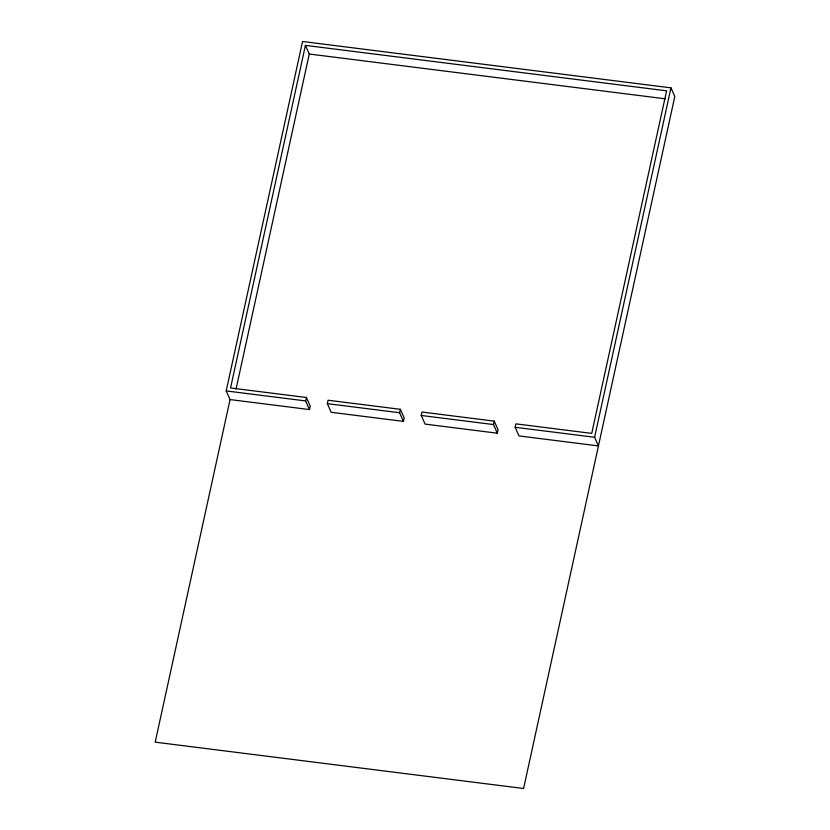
<?xml version="1.0" encoding="UTF-8"?>
<svg xmlns="http://www.w3.org/2000/svg" width="830" height="830" viewBox="0 0 830 830"><rect width="100%" height="100%" fill="white"/><g stroke="black" fill="none" stroke-linecap="round" stroke-linejoin="round"><path stroke-width="1.25" d="M226.206 390.93L302.556 41.5L670.962 87.845L674.8 96.488L523.595 788.5L155.2 742.155L230.055 399.572L226.206 390.93L305.668 400.932L309.507 409.564L230.055 399.572M670.962 87.845L594.602 437.275L598.451 445.918L518.989 435.926L515.15 427.284L515.897 423.86L591.738 433.395L666.594 90.823L305.419 45.38L230.564 387.963L306.415 397.497L310.254 406.14L309.507 409.564M236.073 389.011L309.268 54.023L305.419 45.38M305.668 400.932L306.415 397.497M327.331 403.65L328.078 400.226L400.319 409.315L404.169 417.957L403.411 421.381L331.18 412.292L327.331 403.65L399.572 412.738L403.411 421.381M399.572 412.738L400.319 409.315M421.235 415.467L421.993 412.043L494.224 421.132L498.073 429.774L497.326 433.198L425.085 424.109L421.235 415.467L493.477 424.555L497.326 433.198M493.477 424.555L494.224 421.132M309.268 54.023L665.307 98.812M515.15 427.284L594.602 437.275"/></g></svg>
